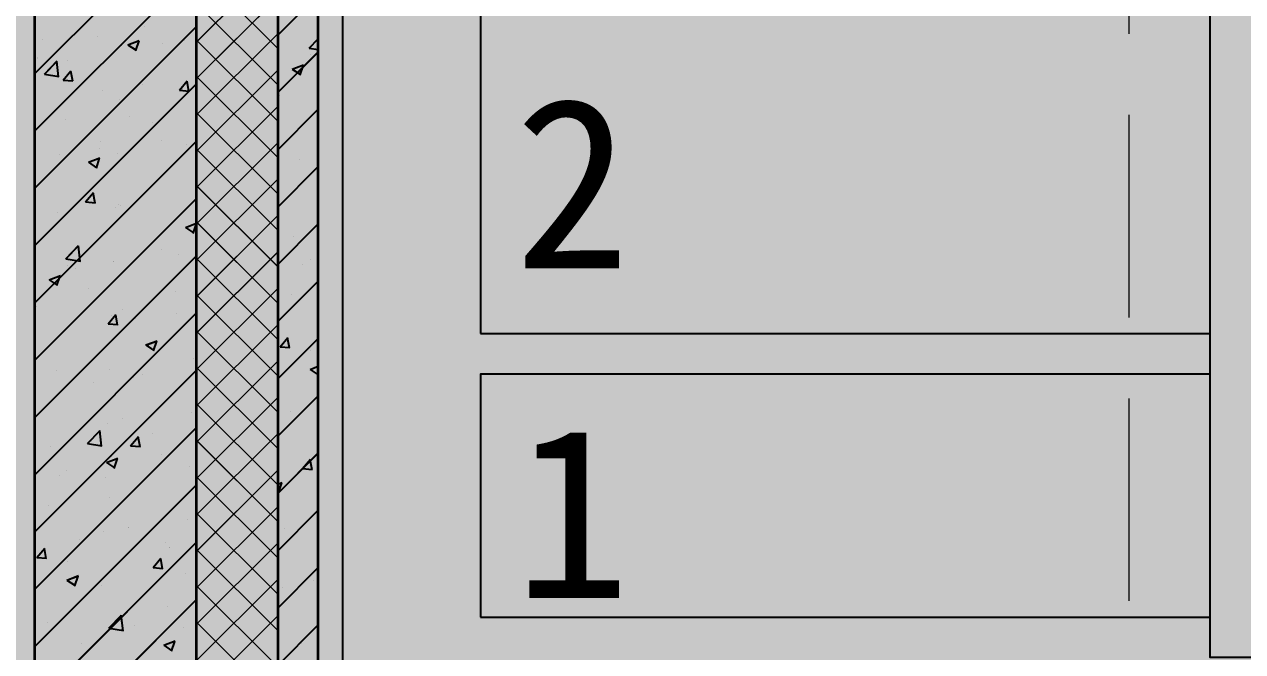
# Model space of a CAD drawing. Header units: inches. Extents: x 143994 to 247866, y 243815 to 272761.
# Drawn here: x 230326 to 231828, y 260463 to 261238 of the extents above; entities that cross this region are included whole.
import ezdxf

# ---------------------------------------------------------------- set-up
doc = ezdxf.new("R2010")
doc.units = ezdxf.units.IN
doc.header["$LTSCALE"] = 1000
doc.header["$MEASUREMENT"] = 0
doc.linetypes.add('DASH', pattern=[0.35, 0.25, -0.1])
doc.layers.get('DEFPOINTS').update_dxf_attribs({"color": 62})
for name, color, linetype in [('0-dim', 90, 'Continuous'), ('0-fm', 30, 'Continuous'), ('0-word', 131, 'Continuous'), ('0-建筑1F', 127, 'Continuous'), ('0-建筑2F', 127, 'Continuous'), ('A-Wall-Patn', 255, 'Continuous'), ('PUB_HATCH', 8, 'Continuous')]:
    doc.layers.add(name, color=color, linetype=linetype)
for name, color, linetype, lineweight in [('A-M-Stone', 11, 'Continuous', 15), ('A-Wall', 254, 'Continuous', 35), ('W-保温层', 8, 'Continuous', 13), ('散水线', 8, 'Continuous', 15)]:
    doc.layers.add(name, color=color, linetype=linetype, lineweight=lineweight)
doc.styles.add('HS2', font='')
doc.styles.get('HS2').set_extended_font_data('SimHei')

# ---------------------------------------------------------------- blocks, each defined once
blk = doc.blocks.new('A$C784B79C7')
at = {"layer": '0-fm'}
blk.add_lwpolyline([(0, -300), (900, -300), (900, 0), (0, 0)], close=True, dxfattribs=at)
at = {"layer": '0-word', "color": 4, "insert": (41.9, -66.2, 1685.6), "char_height": 210, "attachment_point": 1, "style": 'HS2'}
blk.add_mtext('1', dxfattribs=at)
blk = doc.blocks.new('A$C5E510078')
at = {"layer": '0-fm'}
blk.add_lwpolyline([(0, -450), (900, -450), (900, 0), (0, 0)], close=True, dxfattribs=at)
at = {"layer": '0-word', "color": 4, "insert": (41.9, -159.5, 1685.6), "char_height": 210, "attachment_point": 1, "style": 'HS2'}
blk.add_mtext('2', dxfattribs=at)
blk = doc.blocks.new('A$C3A8077CD')
at = {"layer": '0-dim'}
for name, p in [('A$C5E510078', (0, 1950)), ('A$C784B79C7', (0, 1450))]:
    blk.add_blockref(name, p, dxfattribs=at)
blk = doc.blocks.new('144')
at = {"layer": 'A-M-Stone', "color": 127}
blk.add_line((646166.9, -381870.3), (646166.9, -376030.3), dxfattribs=at)
at = {"layer": 'A-Wall', "color": 127}
for p, q in [((646136.9, -381900.3), (646136.9, -376060.3)), ((646086.9, -376110.3), (646086.9, -381950.3)), ((645986.9, -382050.3), (645986.9, -376210.3)), ((645786.9, -376410.3), (645786.9, -382210.3))]:
    blk.add_line(p, q, dxfattribs=at)
at = {"layer": 'PUB_HATCH', "color": 127, "linetype": 'Continuous'}
for p, q in [((645786.9, -378979.9), (645986.9, -378779.9)), ((645786.9, -379050.6), (645986.9, -378850.6)), ((646086.9, -378932.1), (646136.9, -378882.1)), ((645786.9, -379121.3), (645986.9, -378921.3)), ((645922.8, -378921), (645922.8, -378921)), ((645796.5, -378937.6), (645796.5, -378937.6)), ((645864.7, -378933.6), (645864.7, -378933.6)), ((645894.4, -378945.2), (645894.4, -378945.2)), ((645902.2, -378943.9), (645916.2, -378938.5)), ((645902.2, -378943.9), (645912.2, -378950.6)), ((645911.9, -378951.1), (645915.9, -378939)), ((645944.7, -378942.9), (645944.7, -378942.9)), ((645971.5, -378938.1), (645971.5, -378938.1)), ((646125.7, -378948.1), (646136.9, -378936.4)), ((645790.5, -378960.2), (645790.5, -378960.2)), ((646086.9, -379002.8), (646136.9, -378952.8)), ((646125.7, -378948.1), (646136.9, -378949.8)), ((646127.5, -378956.2), (646127.5, -378956.2)), ((645799.2, -378980.2), (645814.8, -378963.9)), ((645816.7, -378983.3), (645814.5, -378964.3)), ((645822.3, -378987.4), (645831.9, -378975.9)), ((645828.1, -378962.9), (645828.1, -378962.9)), ((646104.9, -378973.9), (646118.9, -378968.5)), ((646104.9, -378973.9), (646114.9, -378980.6)), ((646114.6, -378981.1), (646118.6, -378969)), ((645799.2, -378980.2), (645817, -378982.9)), ((645822.3, -378987.4), (645834.3, -378988.4)), ((645834, -378988.9), (645831.6, -378976.4)), ((645965.8, -378999.9), (645975.4, -378988.4)), ((645977.4, -379001.5), (645975.1, -378988.9)), ((645786.9, -379192.1), (645986.9, -378992.1)), ((645870.2, -378999.8), (645870.2, -378999.8)), ((645920.2, -378993.3), (645920.2, -378993.3)), ((645965.8, -378999.9), (645977.7, -379001)), ((645892, -379011.8), (645892, -379011.8)), ((646089.2, -379006.5), (646089.2, -379006.5)), ((645788.1, -379026.8), (645788.1, -379026.8)), ((645825.7, -379035.8), (645825.7, -379035.8)), ((645904.5, -379032.9), (645904.5, -379032.9)), ((646086.9, -379073.5), (646136.9, -379023.5)), ((645932.5, -379040.3), (645932.5, -379040.3)), ((646087.2, -379046.2), (646087.2, -379046.2)), ((645786.9, -379262.8), (645986.9, -379062.8)), ((645787.8, -379052.9), (645787.8, -379052.9)), ((645867.9, -379062.7), (645867.9, -379062.7)), ((645943.4, -379062.2), (645943.4, -379062.2)), ((645817.6, -379078.7), (645817.6, -379078.7)), ((645867.6, -379072.1), (645867.6, -379072.1)), ((645889.5, -379078.4), (645889.5, -379078.4)), ((645974.7, -379067.2), (645974.7, -379067.2)), ((645853.6, -379088.9), (645867.6, -379083.5)), ((645853.6, -379088.9), (645863.5, -379095.6)), ((645863.2, -379096.1), (645867.3, -379084)), ((646086.9, -379144.2), (646136.9, -379094.2)), ((646114, -379085.8), (646114, -379085.8)), ((645850, -379137.8), (645859.7, -379126.3)), ((645786.9, -379333.5), (645986.9, -379133.5)), ((645850, -379137.8), (645862, -379138.8)), ((645861.7, -379139.3), (645859.4, -379126.8)), ((645890.8, -379141), (645890.8, -379141)), ((645815, -379151), (645815, -379151)), ((645887.1, -379145), (645887.1, -379145)), ((645892.7, -379142), (645892.7, -379142)), ((645896.2, -379152.2), (645896.2, -379152.2)), ((645973, -379169.4), (645986.9, -379164.1)), ((645973, -379169.4), (645982.9, -379176.1)), ((645982.6, -379176.6), (645986.7, -379164.5)), ((646086.9, -379214.9), (646136.9, -379164.9)), ((646106.6, -379179.9), (646106.6, -379179.9)), ((645825.7, -379208.1), (645841.3, -379191.8)), ((645843.2, -379211.2), (645841, -379192.2)), ((645944.1, -379196.2), (645944.1, -379196.2)), ((645786.9, -379404.2), (645986.9, -379204.2)), ((645825.7, -379208.1), (645843.5, -379210.8)), ((645827.5, -379216.2), (645827.5, -379216.2)), ((645884.7, -379211.5), (645884.7, -379211.5)), ((645964.5, -379203.3), (645964.5, -379203.3)), ((646117.2, -379214.9), (646117.2, -379214.9)), ((646126.9, -379209.4), (646126.9, -379209.4)), ((645804.9, -379233.9), (645818.9, -379228.5)), ((645814.6, -379241.1), (645818.6, -379229)), ((645838.1, -379219.9), (645838.1, -379219.9)), ((645804.9, -379233.9), (645814.9, -379240.6)), ((645853.8, -379244.2), (645853.8, -379244.2)), ((646086.9, -379285.6), (646136.9, -379235.6)), ((645960.5, -379248.7), (645960.5, -379248.7)), ((646104.1, -379252.2), (646104.1, -379252.2)), ((645786.9, -379474.9), (645986.9, -379274.9)), ((645789.2, -379266.5), (645789.2, -379266.5)), ((645895.9, -379271), (645895.9, -379271)), ((645961.9, -379275.6), (645961.9, -379275.6)), ((645984.9, -379264), (645984.9, -379264)), ((645877.8, -379288.2), (645887.4, -379276.7)), ((645877.8, -379288.2), (645889.8, -379289.3)), ((645882.2, -379278.1), (645882.2, -379278.1)), ((645889.5, -379289.8), (645887.1, -379277.2)), ((645903.9, -379286.2), (645903.9, -379286.2)), ((645911.8, -379282.2), (645911.8, -379282.2)), ((645787.2, -379306.2), (645787.2, -379306.2)), ((646086.9, -379356.3), (646136.9, -379306.3)), ((646089.8, -379316.6), (646099.5, -379305.1)), ((646101.5, -379318.1), (646099.2, -379305.6)), ((645924.3, -379314.4), (645938.3, -379309.1)), ((645924.3, -379314.4), (645934.2, -379321.2)), ((645933.9, -379321.7), (645938, -379309.6)), ((646089.8, -379316.6), (646101.8, -379317.6)), ((646127.2, -379321.2), (646127.2, -379321.2)), ((645982.5, -379330.6), (645982.5, -379330.6)), ((645786.9, -379545.6), (645986.9, -379345.6)), ((645814, -379345.8), (645814, -379345.8)), ((645879.8, -379344.7), (645879.8, -379344.7)), ((645920.7, -379350.4), (645920.7, -379350.4)), ((645985, -379344.5), (645985, -379344.5)), ((646127, -379344.5), (646136.9, -379340.7)), ((646127, -379344.5), (646136.9, -379351.2)), ((646136.6, -379351.7), (646136.9, -379350.8)), ((645859.2, -379361.1), (645859.2, -379361.1)), ((645909.3, -379354.5), (645909.3, -379354.5)), ((646086.9, -379427), (646136.9, -379377)), ((646103.1, -379396.4), (646103.1, -379396.4)), ((645877.4, -379411.3), (645877.4, -379411.3)), ((645895.6, -379405.5), (645895.6, -379405.5)), ((645980.1, -379397.2), (645980.1, -379397.2)), ((645786.9, -379616.3), (645986.9, -379416.3)), ((645852.2, -379436), (645867.8, -379419.8)), ((645869.7, -379439.1), (645867.5, -379420.1)), ((645932.4, -379423.4), (645932.4, -379423.4)), ((645806.6, -379439.9), (645806.6, -379439.9)), ((645852.2, -379436), (645870, -379438.8)), ((645856.7, -379433.4), (645856.7, -379433.4)), ((645905.5, -379438.7), (645915.2, -379427.2)), ((645905.5, -379438.7), (645917.5, -379439.7)), ((645917.2, -379440.2), (645914.9, -379427.7)), ((645875.6, -379459.5), (645889.6, -379454.1)), ((645881.8, -379452.5), (645881.8, -379452.5)), ((645885.3, -379466.7), (645889.3, -379454.6)), ((645943.5, -379449.4), (645943.5, -379449.4)), ((646086.9, -379497.7), (646136.9, -379447.7)), ((646117.6, -379467), (646127.2, -379455.5)), ((646129.3, -379468.5), (646126.9, -379456)), ((645826.9, -379469.4), (645826.9, -379469.4)), ((645875.6, -379459.5), (645885.6, -379466.2)), ((645977.6, -379463.8), (645977.6, -379463.8)), ((646117.6, -379467), (646129.6, -379468)), ((646126.3, -379462.7), (646126.3, -379462.7)), ((645786.9, -379687), (645986.9, -379487)), ((645817.2, -379474.9), (645817.2, -379474.9)), ((645875, -379477.9), (645875, -379477.9)), ((645924, -379479.4), (645924, -379479.4)), ((646086.9, -379486.2), (646092.3, -379484.2)), ((646088, -379496.7), (646092, -379484.7)), ((646086.9, -379495.4), (646088.3, -379496.2)), ((645804.1, -379512.2), (645804.1, -379512.2)), ((645879.8, -379502.3), (645879.8, -379502.3)), ((645975.2, -379530.3), (645975.2, -379530.3)), ((646086.9, -379568.4), (646136.9, -379518.4)), ((645872.5, -379544.4), (645872.5, -379544.4)), ((645903.3, -379539.4), (645903.3, -379539.4)), ((646095.7, -379541.2), (646095.7, -379541.2)), ((645786.9, -379757.7), (645986.9, -379557.7)), ((645842, -379554.2), (645842, -379554.2)), ((645948.8, -379558.7), (645948.8, -379558.7)), ((645789.8, -379576.6), (645799.5, -379565.1)), ((645789.8, -379576.6), (645801.8, -379577.6)), ((645801.5, -379578.1), (645799.2, -379565.6)), ((645953.5, -379564.5), (645953.5, -379564.5)), ((645827.2, -379581.2), (645827.2, -379581.2)), ((645933.3, -379589.1), (645942.9, -379577.6)), ((645933.3, -379589.1), (645945.3, -379590.2)), ((645945, -379590.7), (645942.6, -379578.1)), ((646086.9, -379639.2), (646136.9, -379589.2)), ((645827, -379604.5), (645841, -379599.1)), ((645827, -379604.5), (645836.9, -379611.2)), ((645836.6, -379611.7), (645840.7, -379599.6)), ((645972.8, -379596.9), (645972.8, -379596.9)), ((646131.1, -379604.8), (646131.1, -379604.8)), ((645870.1, -379611), (645870.1, -379611)), ((646093.1, -379613.5), (646093.1, -379613.5)), ((645786.9, -379828.4), (645986.9, -379628.4)), ((645951, -379636.8), (645951, -379636.8)), ((645878.8, -379663.9), (645894.3, -379647.7)), ((645896.2, -379667.1), (645894, -379648.1)), ((645900.9, -379643.4), (645900.9, -379643.4)), ((645803.1, -379656.4), (645803.1, -379656.4)), ((645878.8, -379663.9), (645896.5, -379666.7)), ((645895, -379658.8), (645895, -379658.8)), ((645909.8, -379660.9), (645909.8, -379660.9)), ((645970.3, -379663.5), (645970.3, -379663.5)), ((646086.9, -379709.9), (646136.9, -379659.9)), ((645867.7, -379677.6), (645867.7, -379677.6)), ((645946.3, -379685), (645960.4, -379679.7)), ((645956, -379692.2), (645960.1, -379680.2)), ((646116.3, -379682.4), (646116.3, -379682.4)), ((645845.2, -379683.3), (645845.2, -379683.3)), ((645946.3, -379685), (645956.3, -379691.7)), ((645952, -379687.8), (645952, -379687.8))]:
    blk.add_line(p, q, dxfattribs=at)
at = {"layer": 'W-保温层', "color": 127, "linetype": 'Continuous'}
for p, q in [((645986.9, -378940.4), (646086.9, -378840.4)), ((646086.9, -378948.3), (645986.9, -378848.3)), ((645986.9, -378985.3), (646086.9, -378885.3)), ((646086.9, -378993.2), (645986.9, -378893.2)), ((645986.9, -379030.2), (646086.9, -378930.2)), ((646086.9, -379038.1), (645986.9, -378938.1)), ((645986.9, -379075.1), (646086.9, -378975.1)), ((646086.9, -379083), (645986.9, -378983)), ((645986.9, -379120), (646086.9, -379020)), ((646086.9, -379127.9), (645986.9, -379027.9)), ((645986.9, -379164.9), (646086.9, -379064.9)), ((646086.9, -379172.8), (645986.9, -379072.8)), ((645986.9, -379209.8), (646086.9, -379109.8)), ((646086.9, -379217.7), (645986.9, -379117.7)), ((645986.9, -379254.7), (646086.9, -379154.7)), ((646086.9, -379262.6), (645986.9, -379162.6)), ((645986.9, -379299.6), (646086.9, -379199.6)), ((646086.9, -379307.5), (645986.9, -379207.5)), ((645986.9, -379344.5), (646086.9, -379244.5)), ((646086.9, -379352.4), (645986.9, -379252.4)), ((645986.9, -379389.4), (646086.9, -379289.4)), ((646086.9, -379397.3), (645986.9, -379297.3)), ((645986.9, -379434.3), (646086.9, -379334.3)), ((646086.9, -379442.3), (645986.9, -379342.3)), ((645986.9, -379479.2), (646086.9, -379379.2)), ((646086.9, -379487.2), (645986.9, -379387.2)), ((645986.9, -379524.2), (646086.9, -379424.2)), ((646086.9, -379532.1), (645986.9, -379432.1)), ((645986.9, -379569.1), (646086.9, -379469.1)), ((646086.9, -379577), (645986.9, -379477)), ((645986.9, -379614), (646086.9, -379514)), ((646086.9, -379621.9), (645986.9, -379521.9)), ((645986.9, -379658.9), (646086.9, -379558.9)), ((646086.9, -379666.8), (645986.9, -379566.8)), ((645986.9, -379703.8), (646086.9, -379603.8)), ((646086.9, -379711.7), (645986.9, -379611.7)), ((645986.9, -379748.7), (646086.9, -379648.7)), ((646086.9, -379756.6), (645986.9, -379656.6))]:
    blk.add_line(p, q, dxfattribs=at)
at = {"layer": '散水线', "color": 127, "linetype": 'DASH'}
blk.add_line((647136.9, -377630.3), (647136.9, -381270.3), dxfattribs=at)
blk = doc.blocks.new('1442323')
at = {"layer": 'A-M-Stone', "color": 127}
blk.add_line((688216.9, -383909.3), (688216.9, -376119.3), dxfattribs=at)
at = {"layer": 'A-Wall', "color": 127}
for p, q in [((688186.9, -383939.3), (688186.9, -376149.3)), ((688136.9, -376199.3), (688136.9, -383989.3)), ((688036.9, -384089.3), (688036.9, -376299.3)), ((687836.9, -376499.3), (687836.9, -384249.3))]:
    blk.add_line(p, q, dxfattribs=at)
at = {"layer": 'PUB_HATCH', "color": 127, "linetype": 'Continuous'}
for p, q in [((687836.9, -379068.9), (688036.9, -378868.9)), ((687836.9, -379139.7), (688036.9, -378939.7)), ((688136.9, -379021.1), (688186.9, -378971.1)), ((687836.9, -379210.4), (688036.9, -379010.4)), ((687972.8, -379010), (687972.8, -379010)), ((687846.5, -379026.6), (687846.5, -379026.6)), ((687914.7, -379022.6), (687914.7, -379022.6)), ((687944.4, -379034.3), (687944.4, -379034.3)), ((687952.2, -379032.9), (687966.2, -379027.5)), ((687952.2, -379032.9), (687962.2, -379039.6)), ((687961.9, -379040.1), (687965.9, -379028)), ((687994.7, -379031.9), (687994.7, -379031.9)), ((688021.5, -379027.1), (688021.5, -379027.1)), ((688175.7, -379037.1), (688186.9, -379025.4)), ((687840.5, -379049.2), (687840.5, -379049.2)), ((688136.9, -379091.8), (688186.9, -379041.8)), ((688175.7, -379037.1), (688186.9, -379038.8)), ((688177.5, -379045.2), (688177.5, -379045.2)), ((687849.2, -379069.2), (687864.8, -379052.9)), ((687866.7, -379072.3), (687864.5, -379053.3)), ((687872.3, -379076.4), (687881.9, -379064.9)), ((687878.1, -379052), (687878.1, -379052)), ((687884, -379077.9), (687881.6, -379065.4)), ((688154.9, -379063), (688168.9, -379057.6)), ((688154.9, -379063), (688164.9, -379069.7)), ((688164.6, -379070.2), (688168.6, -379058.1)), ((687836.9, -379281.1), (688036.9, -379081.1)), ((687849.2, -379069.2), (687867, -379071.9)), ((687872.3, -379076.4), (687884.3, -379077.4)), ((688015.8, -379088.9), (688025.4, -379077.4)), ((688027.4, -379090.5), (688025.1, -379077.9)), ((687920.2, -379088.9), (687920.2, -379088.9)), ((687970.2, -379082.3), (687970.2, -379082.3)), ((688015.8, -379088.9), (688027.7, -379090)), ((688139.2, -379095.6), (688139.2, -379095.6)), ((687942, -379100.8), (687942, -379100.8)), ((687838.1, -379115.8), (687838.1, -379115.8)), ((687875.7, -379124.8), (687875.7, -379124.8)), ((687954.5, -379121.9), (687954.5, -379121.9)), ((688136.9, -379162.5), (688186.9, -379112.5)), ((687982.5, -379129.3), (687982.5, -379129.3)), ((688137.2, -379135.2), (688137.2, -379135.2)), ((687836.9, -379351.8), (688036.9, -379151.8)), ((687837.8, -379142), (687837.8, -379142)), ((687917.9, -379151.7), (687917.9, -379151.7)), ((687993.4, -379151.2), (687993.4, -379151.2)), ((688024.7, -379156.2), (688024.7, -379156.2)), ((687867.6, -379167.8), (687867.6, -379167.8)), ((687917.6, -379161.2), (687917.6, -379161.2)), ((687939.5, -379167.4), (687939.5, -379167.4)), ((687903.6, -379177.9), (687917.6, -379172.5)), ((687903.6, -379177.9), (687913.5, -379184.6)), ((687913.2, -379185.1), (687917.3, -379173)), ((688136.9, -379233.2), (688186.9, -379183.2)), ((688164, -379174.9), (688164, -379174.9)), ((687900, -379226.8), (687909.7, -379215.3)), ((687911.7, -379228.4), (687909.4, -379215.8)), ((687836.9, -379422.5), (688036.9, -379222.5)), ((687900, -379226.8), (687912, -379227.9)), ((687940.8, -379230.1), (687940.8, -379230.1)), ((687942.7, -379231), (687942.7, -379231)), ((687865, -379240.1), (687865, -379240.1)), ((687937.1, -379234), (687937.1, -379234)), ((687946.2, -379241.3), (687946.2, -379241.3)), ((688023, -379258.4), (688036.9, -379253.1)), ((688023, -379258.4), (688032.9, -379265.2)), ((688032.6, -379265.7), (688036.7, -379253.6)), ((688136.9, -379303.9), (688186.9, -379253.9)), ((688156.6, -379269), (688156.6, -379269)), ((687875.7, -379297.1), (687891.3, -379280.9)), ((687893.2, -379300.2), (687891, -379281.2)), ((687994.1, -379285.2), (687994.1, -379285.2)), ((687836.9, -379493.2), (688036.9, -379293.2)), ((687875.7, -379297.1), (687893.5, -379299.9)), ((687877.5, -379305.2), (687877.5, -379305.2)), ((687934.7, -379300.6), (687934.7, -379300.6)), ((688014.5, -379292.3), (688014.5, -379292.3)), ((688167.2, -379303.9), (688167.2, -379303.9)), ((688176.9, -379298.5), (688176.9, -379298.5)), ((687854.9, -379323), (687868.9, -379317.6)), ((687864.6, -379330.2), (687868.6, -379318.1)), ((687888.1, -379309), (687888.1, -379309)), ((687854.9, -379323), (687864.9, -379329.7)), ((687903.8, -379333.2), (687903.8, -379333.2)), ((688136.9, -379374.6), (688186.9, -379324.6)), ((688010.5, -379337.7), (688010.5, -379337.7)), ((688154.1, -379341.3), (688154.1, -379341.3)), ((687836.9, -379563.9), (688036.9, -379363.9)), ((687839.2, -379355.6), (687839.2, -379355.6)), ((687927.8, -379377.3), (687937.4, -379365.8)), ((687939.5, -379378.8), (687937.1, -379366.3)), ((687945.9, -379360.1), (687945.9, -379360.1)), ((688011.9, -379364.6), (688011.9, -379364.6)), ((688034.9, -379353.1), (688034.9, -379353.1)), ((687927.8, -379377.3), (687939.8, -379378.3)), ((687932.2, -379367.1), (687932.2, -379367.1)), ((687953.9, -379375.2), (687953.9, -379375.2)), ((687961.8, -379371.2), (687961.8, -379371.2)), ((687837.2, -379395.2), (687837.2, -379395.2)), ((688136.9, -379445.3), (688186.9, -379395.3)), ((688139.8, -379405.6), (688149.5, -379394.1)), ((688151.5, -379407.1), (688149.2, -379394.6)), ((687974.3, -379403.5), (687988.3, -379398.1)), ((687974.3, -379403.5), (687984.2, -379410.2)), ((687983.9, -379410.7), (687988, -379398.6)), ((688139.8, -379405.6), (688151.8, -379406.6)), ((688177.2, -379410.2), (688177.2, -379410.2)), ((688032.5, -379419.6), (688032.5, -379419.6)), ((687836.9, -379634.6), (688036.9, -379434.6)), ((687864, -379434.9), (687864, -379434.9)), ((687929.8, -379433.7), (687929.8, -379433.7)), ((687970.7, -379439.4), (687970.7, -379439.4)), ((688035, -379433.5), (688035, -379433.5)), ((688177, -379433.5), (688186.9, -379429.7)), ((688177, -379433.5), (688186.9, -379440.2)), ((688186.6, -379440.7), (688186.9, -379439.9)), ((687909.2, -379450.1), (687909.2, -379450.1)), ((687959.3, -379443.5), (687959.3, -379443.5)), ((688136.9, -379516.1), (688186.9, -379466.1)), ((688030.1, -379486.2), (688030.1, -379486.2)), ((688153.1, -379485.4), (688153.1, -379485.4)), ((687927.4, -379500.3), (687927.4, -379500.3)), ((687945.6, -379494.5), (687945.6, -379494.5)), ((687836.9, -379705.3), (688036.9, -379505.3)), ((687902.2, -379525), (687917.8, -379508.8)), ((687919.7, -379528.2), (687917.5, -379509.2)), ((687955.5, -379527.7), (687965.2, -379516.2)), ((687967.2, -379529.2), (687964.9, -379516.7)), ((687982.4, -379512.4), (687982.4, -379512.4)), ((687856.6, -379529), (687856.6, -379529)), ((687902.2, -379525), (687920, -379527.8)), ((687906.7, -379522.4), (687906.7, -379522.4)), ((687955.5, -379527.7), (687967.5, -379528.7)), ((687925.6, -379548.5), (687939.6, -379543.1)), ((687931.8, -379541.6), (687931.8, -379541.6)), ((687935.3, -379555.7), (687939.3, -379543.6)), ((687993.5, -379538.4), (687993.5, -379538.4)), ((688136.9, -379586.8), (688186.9, -379536.8)), ((688167.6, -379556), (688177.2, -379544.5)), ((688179.3, -379557.6), (688176.9, -379545)), ((687876.9, -379558.5), (687876.9, -379558.5)), ((687925.6, -379548.5), (687935.6, -379555.2)), ((688027.6, -379552.8), (688027.6, -379552.8)), ((688167.6, -379556), (688179.6, -379557.1)), ((688176.3, -379551.7), (688176.3, -379551.7)), ((687836.9, -379776.1), (688036.9, -379576.1)), ((687867.2, -379563.9), (687867.2, -379563.9)), ((687925, -379566.9), (687925, -379566.9)), ((687974, -379568.4), (687974, -379568.4)), ((688136.9, -379575.3), (688142.3, -379573.2)), ((688138, -379585.8), (688142, -379573.7)), ((687929.8, -379591.3), (687929.8, -379591.3)), ((688136.9, -379584.4), (688138.3, -379585.3)), ((687854.1, -379601.3), (687854.1, -379601.3)), ((688025.2, -379619.4), (688025.2, -379619.4)), ((688136.9, -379657.5), (688186.9, -379607.5)), ((687922.5, -379633.5), (687922.5, -379633.5)), ((687953.3, -379628.5), (687953.3, -379628.5)), ((688145.7, -379630.2), (688145.7, -379630.2)), ((687836.9, -379846.8), (688036.9, -379646.8)), ((687892, -379643.2), (687892, -379643.2)), ((687998.8, -379647.8), (687998.8, -379647.8)), ((687839.8, -379665.6), (687849.5, -379654.1)), ((687839.8, -379665.6), (687851.8, -379666.6)), ((687851.5, -379667.1), (687849.2, -379654.6)), ((687983.3, -379678.1), (687992.9, -379666.6)), ((687995, -379679.7), (687992.6, -379667.1)), ((688003.5, -379653.6), (688003.5, -379653.6)), ((687877.2, -379670.2), (687877.2, -379670.2)), ((687983.3, -379678.1), (687995.3, -379679.2)), ((688136.9, -379728.2), (688186.9, -379678.2)), ((687877, -379693.5), (687891, -379688.2)), ((687877, -379693.5), (687886.9, -379700.2)), ((687886.6, -379700.7), (687890.7, -379688.7)), ((688022.8, -379686), (688022.8, -379686)), ((688181.1, -379693.8), (688181.1, -379693.8)), ((687920.1, -379700), (687920.1, -379700)), ((688143.1, -379702.5), (688143.1, -379702.5)), ((687836.9, -379917.5), (688036.9, -379717.5)), ((688001, -379725.8), (688001, -379725.8)), ((687928.8, -379753), (687944.3, -379736.7)), ((687946.2, -379756.1), (687944, -379737.1)), ((687950.9, -379732.4), (687950.9, -379732.4)), ((687853.1, -379745.4), (687853.1, -379745.4)), ((687928.8, -379753), (687946.5, -379755.7)), ((687945, -379747.8), (687945, -379747.8)), ((687959.8, -379750), (687959.8, -379750)), ((688020.3, -379752.5), (688020.3, -379752.5)), ((688136.9, -379798.9), (688186.9, -379748.9)), ((687895.2, -379772.3), (687895.2, -379772.3)), ((687917.7, -379766.6), (687917.7, -379766.6)), ((687996.3, -379774.1), (688010.4, -379768.7)), ((688006, -379781.3), (688010.1, -379769.2)), ((688166.3, -379771.4), (688166.3, -379771.4)), ((687996.3, -379774.1), (688006.3, -379780.8)), ((688002, -379776.8), (688002, -379776.8))]:
    blk.add_line(p, q, dxfattribs=at)
at = {"layer": 'W-保温层', "color": 127, "linetype": 'Continuous'}
for p, q in [((688036.9, -379029.5), (688136.9, -378929.5)), ((688136.9, -379037.4), (688036.9, -378937.4)), ((688036.9, -379074.4), (688136.9, -378974.4)), ((688136.9, -379082.3), (688036.9, -378982.3)), ((688036.9, -379119.3), (688136.9, -379019.3)), ((688136.9, -379127.2), (688036.9, -379027.2)), ((688036.9, -379164.2), (688136.9, -379064.2)), ((688136.9, -379172.1), (688036.9, -379072.1)), ((688036.9, -379209.1), (688136.9, -379109.1)), ((688136.9, -379217), (688036.9, -379117)), ((688036.9, -379254), (688136.9, -379154)), ((688136.9, -379261.9), (688036.9, -379161.9)), ((688036.9, -379298.9), (688136.9, -379198.9)), ((688136.9, -379306.8), (688036.9, -379206.8)), ((688036.9, -379343.8), (688136.9, -379243.8)), ((688136.9, -379351.7), (688036.9, -379251.7)), ((688036.9, -379388.7), (688136.9, -379288.7)), ((688136.9, -379396.6), (688036.9, -379296.6)), ((688036.9, -379433.6), (688136.9, -379333.6)), ((688136.9, -379441.5), (688036.9, -379341.5)), ((688036.9, -379478.5), (688136.9, -379378.5)), ((688136.9, -379486.4), (688036.9, -379386.4)), ((688036.9, -379523.4), (688136.9, -379423.4)), ((688136.9, -379531.3), (688036.9, -379431.3)), ((688036.9, -379568.3), (688136.9, -379468.3)), ((688136.9, -379576.2), (688036.9, -379476.2)), ((688036.9, -379613.2), (688136.9, -379513.2)), ((688136.9, -379621.1), (688036.9, -379521.1)), ((688036.9, -379658.1), (688136.9, -379558.1)), ((688136.9, -379666), (688036.9, -379566)), ((688036.9, -379703), (688136.9, -379603)), ((688136.9, -379710.9), (688036.9, -379610.9)), ((688036.9, -379747.9), (688136.9, -379647.9)), ((688136.9, -379755.8), (688036.9, -379655.8)), ((688036.9, -379792.8), (688136.9, -379692.8)), ((688136.9, -379800.7), (688036.9, -379700.7)), ((688036.9, -379837.7), (688136.9, -379737.7)), ((688136.9, -379845.6), (688036.9, -379745.6))]:
    blk.add_line(p, q, dxfattribs=at)

msp = doc.modelspace()

# ---------------------------------------------------------------- hatches: boundary and pattern name
at = {"layer": 'DEFPOINTS'}
h = msp.add_hatch(dxfattribs=at)
h.set_pattern_fill('ANSI31', color=250)
h.set_pattern_definition([(45, (0, 0), (-1.122532015, 1.122532015), [])])
h.paths.add_polyline_path([(247866.03, 243814.78), (223286.02, 243814.78), (223286.02, 270814.78), (247866.03, 270814.78)])

# ---------------------------------------------------------------- linework, layer by layer
at = {"layer": 'A-Wall-Patn'}
for p, q in [((230688.2, 264096.1), (230688.2, 258256.1)), ((230338.2, 263746.1), (230338.2, 257946.1))]:
    msp.add_line(p, q, dxfattribs=at)
at = {"layer": 'A-Wall-Patn', "color": 11}
msp.add_lwpolyline([(215828.2, 253131.1), (215828.2, 260486.1), (217958.2, 260486.1), (217958.2, 264126.1), (222398.2, 264126.1), (222398.2, 264396.1), (223398.2, 264396.1), (223398.2, 260436.1), (225208.2, 260436.1), (225208.2, 264126.1), (230718.2, 264126.1), (230718.2, 258286.1), (232358.2, 258286.1), (232358.2, 261926.1), (237483.2, 261926.1), (237483.2, 262196.1), (238483.2, 262196.1), (238483.2, 261926.1), (242918.2, 261926.1), (242918.2, 258286.1), (245048.2, 258286.1), (245048.2, 250931.1)], dxfattribs=at)
at = {"layer": 'DEFPOINTS'}
msp.add_lwpolyline([(235813.2, 264221.1), (233013.2, 264221.1), (233013.2, 261766.1), (232968.2, 261766.1), (232908.2, 261766.1), (232908.2, 262026.1), (232888.2, 262026.1), (232888.2, 261926.1), (232358.2, 261926.1), (232358.2, 259336.1), (232128.2, 259336.1), (232128.2, 260456.1), (231788.2, 260456.1), (231788.2, 263456.1), (232708.15, 263456.1), (232708.15, 265601.1)], dxfattribs=at)

# ---------------------------------------------------------------- block references
msp.add_blockref('A$C3A8077CD', (230888.2, 259356.1))
at = {"layer": '0-建筑1F'}
msp.add_blockref('144', (-415448.72, 640156.38), dxfattribs=at)
at = {"layer": '0-建筑2F'}
msp.add_blockref('1442323', (-457498.72, 640245.41), dxfattribs=at)

doc.saveas('drawing.dxf')
